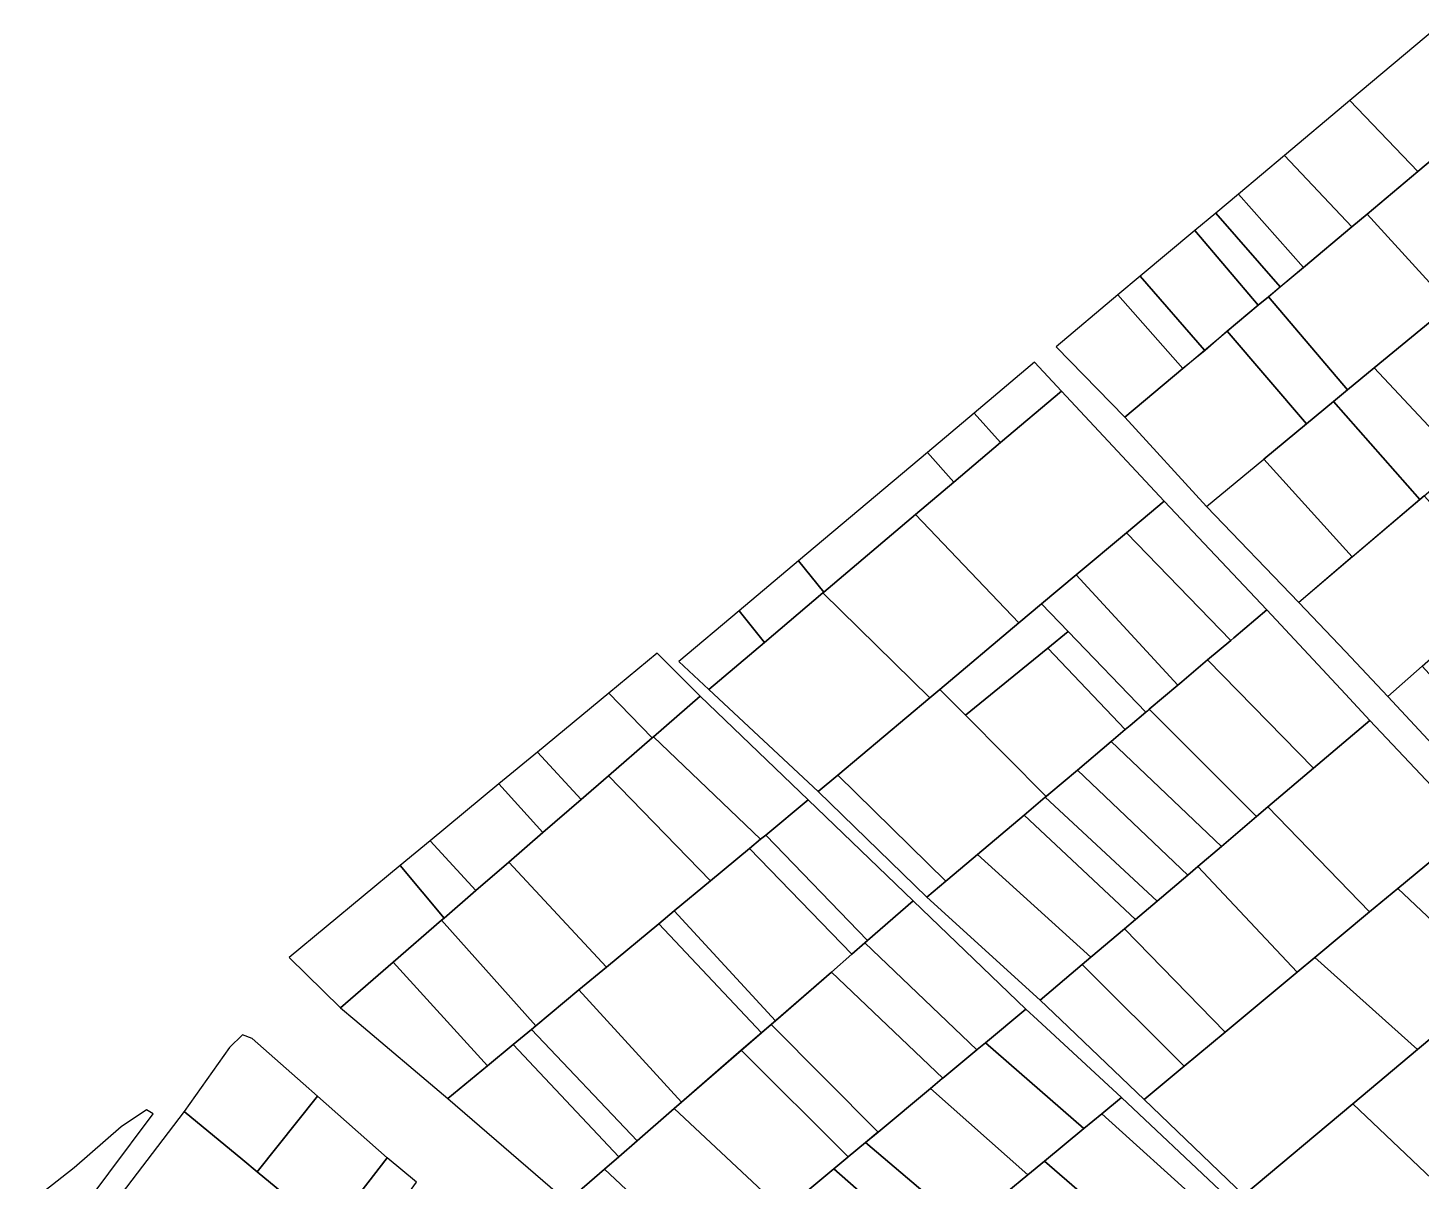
# Model space of a CAD drawing. Header units: metres. Extents: x 569648 to 571548, y 2333509 to 2335006.
# Drawn here: x 570735.1 to 571015.2, y 2334467.6 to 2334699.5 of the extents above; entities that cross this region are included whole.
import ezdxf

# ---------------------------------------------------------------- set-up
doc = ezdxf.new("R2010")
doc.units = ezdxf.units.M
doc.header["$MEASUREMENT"] = 0
doc.linetypes.add('CENTER', pattern=[2, 1.25, -0.25, 0.25, -0.25])
doc.layers.add('Net bo thua dat', color=210, linetype='CENTER', lineweight=30)

msp = doc.modelspace()

# ---------------------------------------------------------------- linework, layer by layer
at = {"layer": 'Net bo thua dat', "linetype": 'Continuous', "flags": 128}
for points in [[(571031.86, 2334685.06), (571018.34, 2334699.47), (571000.88, 2334684.84), (571014.58, 2334670.59), (571022.07, 2334676.86)], [(571000.88, 2334684.84), (571000, 2334684.1), (570987.74, 2334673.82), (571001.28, 2334659.45), (571004.36, 2334662.03), (571014.58, 2334670.59)], [(571038.93, 2334658.46), (571022.07, 2334676.86), (571014.58, 2334670.59), (571004.36, 2334662.03), (571021.05, 2334643.7), (571026.78, 2334648.43), (571034.81, 2334655.06)], [(570987.74, 2334673.82), (570978.48, 2334666.06), (570991.57, 2334651.31), (571001.28, 2334659.45)], [(570978.48, 2334666.06), (570973.92, 2334662.24), (570986.87, 2334647.38), (570991.57, 2334651.31)], [(570973.92, 2334662.24), (570969.75, 2334658.74), (570982.48, 2334643.71), (570984.53, 2334645.42), (570986.87, 2334647.38)], [(571018.89, 2334641.91), (571021.05, 2334643.7), (571004.36, 2334662.03), (571001.28, 2334659.45), (570991.57, 2334651.31), (570984.53, 2334645.42), (571000.43, 2334626.67), (571005.81, 2334631.12)], [(570969.75, 2334658.74), (570958.75, 2334649.53), (570971.69, 2334634.67), (570976.23, 2334638.47), (570982.48, 2334643.71)], [(570958.75, 2334649.53), (570954.26, 2334645.77), (570967.31, 2334631), (570971.69, 2334634.67)], [(570954.26, 2334645.77), (570941.82, 2334635.34), (570955.62, 2334621.21), (570967.31, 2334631)], [(570984.53, 2334645.42), (570982.48, 2334643.71), (570976.23, 2334638.47), (570992.18, 2334619.86), (570997.6, 2334624.34), (571000.43, 2334626.67)], [(571018.89, 2334641.91), (571005.81, 2334631.12), (571023.64, 2334612), (571035.72, 2334622.24), (571036.05, 2334622.53)], [(570972.06, 2334603.25), (570983.58, 2334612.76), (570992.18, 2334619.86), (570976.23, 2334638.47), (570971.77, 2334634.58), (570967.31, 2334631), (570955.62, 2334621.21)], [(570942.93, 2334626.44), (570937.49, 2334632.23), (570925.34, 2334622), (570930.67, 2334616.07)], [(571005.81, 2334631.12), (571000.43, 2334626.67), (570997.6, 2334624.34), (571014.98, 2334604.65), (571015.82, 2334605.36), (571023.64, 2334612)], [(570963.55, 2334604.32), (570942.93, 2334626.44), (570930.67, 2334616.07), (570921.28, 2334608.13), (570913.55, 2334601.59), (570934.36, 2334579.81), (570938.92, 2334583.64), (570945.88, 2334589.48), (570955.98, 2334597.96)], [(570997.6, 2334624.34), (570992.18, 2334619.86), (570983.58, 2334612.76), (571001.38, 2334593.11), (571014.98, 2334604.65)], [(570930.67, 2334616.07), (570925.34, 2334622), (570915.97, 2334614.12), (570921.28, 2334608.13)], [(570913.55, 2334601.59), (570921.28, 2334608.13), (570915.97, 2334614.12), (570890.08, 2334592.33), (570895.12, 2334586)], [(570972.06, 2334603.25), (570983.58, 2334612.76), (571001.38, 2334593.11), (570990.6, 2334583.96)], [(570963.55, 2334604.32), (570955.98, 2334597.96), (570976.93, 2334576.28), (570977.59, 2334576.84), (570984.2, 2334582.43)], [(571015.82, 2334605.36), (571014.98, 2334604.65), (570990.6, 2334583.96), (571000, 2334574.06), (571008.55, 2334565.05), (571015.46, 2334571.15), (571032.85, 2334586.49)], [(570913.55, 2334601.59), (570895.12, 2334586), (570894.94, 2334585.84), (570916.44, 2334564.77), (570918.43, 2334566.44), (570934.36, 2334579.81)], [(570955.98, 2334597.96), (570945.88, 2334589.48), (570966.3, 2334567.3), (570967.13, 2334568), (570972.3, 2334572.37), (570976.93, 2334576.28)], [(570894.94, 2334585.84), (570895.12, 2334586), (570890.08, 2334592.33), (570878.1, 2334582.24), (570883.18, 2334575.89)], [(570945.88, 2334589.48), (570938.92, 2334583.64), (570944.26, 2334578.08), (570959.86, 2334561.86), (570960.55, 2334562.44), (570960.56, 2334562.45), (570966.3, 2334567.3)], [(570894.94, 2334585.84), (570883.18, 2334575.89), (570872.03, 2334566.46), (570894, 2334545.93), (570897.94, 2334549.24), (570916.44, 2334564.77)], [(570940.17, 2334574.74), (570944.26, 2334578.08), (570938.92, 2334583.64), (570934.36, 2334579.81), (570918.43, 2334566.44), (570923.59, 2334561.25)], [(570883.18, 2334575.89), (570878.1, 2334582.24), (570866, 2334572.06), (570872.03, 2334566.46)], [(571000, 2334565.49), (570984.2, 2334582.43), (570977.59, 2334576.84), (570976.93, 2334576.28), (570972.3, 2334572.37), (570993.6, 2334550.6), (571004.92, 2334560.21)], [(570944.26, 2334578.08), (570940.17, 2334574.74), (570955.75, 2334558.38), (570956.7, 2334559.18), (570959.86, 2334561.86)], [(570955.75, 2334558.38), (570940.17, 2334574.74), (570923.59, 2334561.25), (570939.82, 2334544.92), (570940.4, 2334545.41), (570946.11, 2334550.24), (570952.89, 2334555.97)], [(570870.31, 2334565.08), (570861.65, 2334573.76), (570851.92, 2334565.71), (570860.65, 2334556.72), (570860.9, 2334556.93)], [(570972.3, 2334572.37), (570967.13, 2334568), (570966.3, 2334567.3), (570960.56, 2334562.45), (570982.14, 2334540.88), (570984.43, 2334542.82), (570993.6, 2334550.6)], [(571015.46, 2334571.15), (571008.55, 2334565.05), (571024.69, 2334547.68), (571031.6, 2334553.46)], [(570935.39, 2334541.18), (570939.66, 2334544.79), (570939.82, 2334544.92), (570923.59, 2334561.25), (570918.43, 2334566.44), (570916.44, 2334564.77), (570897.94, 2334549.24), (570919.69, 2334527.91), (570920.06, 2334528.22), (570926.06, 2334533.29)], [(570860.65, 2334556.72), (570851.92, 2334565.71), (570837.56, 2334553.85), (570846.33, 2334544.32), (570851.82, 2334549.07)], [(570870.31, 2334565.08), (570860.9, 2334556.93), (570882.43, 2334536.32), (570883.46, 2334537.17), (570891.98, 2334544.24)], [(570960.56, 2334562.45), (570959.86, 2334561.86), (570956.7, 2334559.18), (570955.75, 2334558.38), (570952.89, 2334555.97), (570975.06, 2334534.87), (570982.14, 2334540.88)], [(571025.25, 2334538.65), (571004.92, 2334560.21), (570993.6, 2334550.6), (570984.43, 2334542.82), (571004.86, 2334521.71), (571010.51, 2334526.4)], [(570860.9, 2334556.93), (570860.65, 2334556.72), (570851.82, 2334549.07), (570872.38, 2334527.98), (570880.19, 2334534.46), (570882.43, 2334536.32)], [(570952.89, 2334555.97), (570946.11, 2334550.24), (570968.3, 2334529.13), (570970.33, 2334530.85), (570975.06, 2334534.87)], [(570837.56, 2334553.85), (570829.82, 2334547.44), (570838.64, 2334537.66), (570846.33, 2334544.32)], [(570946.11, 2334550.24), (570940.4, 2334545.41), (570939.66, 2334544.79), (570962.13, 2334523.89), (570968.3, 2334529.13)], [(570838.64, 2334537.66), (570829.82, 2334547.44), (570816, 2334536.02), (570825.17, 2334526), (570831.8, 2334531.74)], [(570851.82, 2334549.07), (570846.33, 2334544.32), (570838.64, 2334537.66), (570831.8, 2334531.74), (570851.44, 2334510.61), (570861.96, 2334519.34), (570865.07, 2334521.92), (570872.38, 2334527.98)], [(570897.94, 2334549.24), (570894, 2334545.93), (570915.87, 2334524.68), (570919.69, 2334527.91)], [(570891.98, 2334544.24), (570883.46, 2334537.17), (570903.94, 2334515.96), (570913.11, 2334523.93)], [(570939.66, 2334544.79), (570935.39, 2334541.18), (570957.77, 2334520.19), (570962.13, 2334523.89)], [(570935.39, 2334541.18), (570926.06, 2334533.29), (570948.84, 2334512.62), (570955.58, 2334518.33), (570957.77, 2334520.19)], [(570984.43, 2334542.82), (570982.14, 2334540.88), (570975.06, 2334534.87), (570970.33, 2334530.85), (570990.33, 2334509.63), (570993.87, 2334512.57), (571004.86, 2334521.71)], [(571025.25, 2334538.65), (571010.51, 2334526.4), (571030.54, 2334507.5), (571043.86, 2334518.67)], [(570816, 2334536.02), (570809.97, 2334531.04), (570818.8, 2334520.48), (570825.17, 2334526)], [(570883.46, 2334537.17), (570882.43, 2334536.32), (570880.19, 2334534.46), (570900.8, 2334513.23), (570903.38, 2334515.47), (570903.94, 2334515.96)], [(570880.19, 2334534.46), (570872.38, 2334527.98), (570865.07, 2334521.92), (570885.39, 2334499.83), (570896.65, 2334509.62), (570900.8, 2334513.23)], [(570926.06, 2334533.29), (570920.06, 2334528.22), (570919.69, 2334527.91), (570915.87, 2334524.68), (570938.63, 2334503.95), (570947.1, 2334511.14), (570948.84, 2334512.62)], [(570818.3, 2334520.05), (570818.8, 2334520.48), (570809.97, 2334531.04), (570787.64, 2334512.58), (570797.97, 2334502.45), (570808.57, 2334511.63)], [(570831.8, 2334531.74), (570825.17, 2334526), (570818.8, 2334520.48), (570818.3, 2334520.05), (570837.22, 2334498.82), (570845.91, 2334506.02), (570851.44, 2334510.61)], [(570970.33, 2334530.85), (570968.3, 2334529.13), (570962.13, 2334523.89), (570957.77, 2334520.19), (570955.58, 2334518.33), (570975.79, 2334497.55), (570990.33, 2334509.63)], [(571030.54, 2334507.5), (571010.51, 2334526.4), (571004.86, 2334521.71), (570993.87, 2334512.57), (571014.51, 2334494.07), (571024.37, 2334502.33)], [(570865.07, 2334521.92), (570861.96, 2334519.34), (570882.61, 2334497.42), (570885.39, 2334499.83)], [(570913.11, 2334523.93), (570903.94, 2334515.96), (570903.38, 2334515.47), (570925.89, 2334493.97), (570925.99, 2334494.05), (570927.61, 2334495.4), (570935.75, 2334502.17)], [(570818.3, 2334520.05), (570808.57, 2334511.63), (570827.55, 2334490.79), (570832.67, 2334495.04), (570836.34, 2334498.09), (570837.22, 2334498.82)], [(570861.96, 2334519.34), (570851.44, 2334510.61), (570845.91, 2334506.02), (570866.54, 2334483.45), (570882.61, 2334497.42)], [(570955.58, 2334518.33), (570948.84, 2334512.62), (570947.1, 2334511.14), (570967.55, 2334490.7), (570975.79, 2334497.55)], [(570903.38, 2334515.47), (570900.8, 2334513.23), (570896.65, 2334509.62), (570919.09, 2334488.31), (570925.89, 2334493.97)], [(570808.57, 2334511.63), (570797.97, 2334502.45), (570800.87, 2334500), (570819.58, 2334484.18), (570827.55, 2334490.79)], [(570947.1, 2334511.14), (570938.63, 2334503.95), (570942.77, 2334500), (570959.51, 2334484.02), (570967.55, 2334490.7)], [(571014.51, 2334494.07), (570993.87, 2334512.57), (570990.33, 2334509.63), (570975.79, 2334497.55), (570967.55, 2334490.7), (570959.51, 2334484.02), (570979.58, 2334464.79), (571001.46, 2334483.13)], [(570896.65, 2334509.62), (570884.54, 2334499.09), (570906.05, 2334477.46), (570916.58, 2334486.22), (570918.95, 2334488.19), (570919.09, 2334488.31)], [(570845.91, 2334506.02), (570837.22, 2334498.81), (570836.35, 2334498.08), (570857.63, 2334475.7), (570865.08, 2334482.18), (570866.54, 2334483.45)], [(570938.1, 2334500), (570935.75, 2334502.17), (570927.61, 2334495.4), (570947.42, 2334478.15), (570951.02, 2334481.12), (570954.99, 2334484.39)], [(571047.42, 2334478.87), (571024.37, 2334502.33), (571014.51, 2334494.07), (571001.46, 2334483.13), (571025.35, 2334460.46)], [(570884.54, 2334499.09), (570878.55, 2334493.89), (570900.05, 2334472.47), (570903.54, 2334475.37), (570906.05, 2334477.46)], [(570790.46, 2334487.21), (570780.21, 2334496.29), (570778.25, 2334496.99), (570775.64, 2334494.45), (570766.53, 2334481.6), (570778.33, 2334471.84), (570781.2, 2334469.47), (570793.37, 2334484.64)], [(570836.35, 2334498.08), (570832.67, 2334495.04), (570853.9, 2334472.46), (570857.63, 2334475.7)], [(570832.67, 2334495.04), (570827.55, 2334490.79), (570819.58, 2334484.18), (570843.55, 2334463.46), (570851.07, 2334470), (570853.9, 2334472.46)], [(570878.55, 2334493.89), (570866.54, 2334483.45), (570865.08, 2334482.18), (570887, 2334461.62), (570897.12, 2334470.03), (570899.99, 2334472.42), (570900.05, 2334472.47)], [(570927.61, 2334495.4), (570925.89, 2334493.97), (570925.89, 2334493.97), (570919.09, 2334488.31), (570918.95, 2334488.19), (570916.58, 2334486.22), (570936.14, 2334468.85), (570939.5, 2334471.62), (570947.42, 2334478.15)], [(570916.58, 2334486.22), (570906.05, 2334477.46), (570906.01, 2334477.43), (570903.54, 2334475.37), (570923.48, 2334458.4), (570936.14, 2334468.85)], [(570793.37, 2334484.64), (570781.2, 2334469.47), (570786.18, 2334465.35), (570795.68, 2334457.21), (570807.34, 2334472.26)], [(570954.99, 2334484.39), (570951.02, 2334481.12), (570971.18, 2334462.89), (570974.73, 2334465.76)], [(571001.46, 2334483.13), (570979.58, 2334464.79), (571000, 2334445.06), (571003.19, 2334441.98), (571013.28, 2334450.39), (571019.69, 2334455.74), (571024.31, 2334459.6), (571025.35, 2334460.46)], [(570760.3, 2334481.15), (570758.99, 2334481.95), (570753.9, 2334478.5), (570744.4, 2334470.23), (570735.12, 2334462.98), (570742.47, 2334457.27)], [(570786.18, 2334465.35), (570781.2, 2334469.47), (570778.33, 2334471.84), (570766.53, 2334481.6), (570750.64, 2334460.76), (570759.96, 2334453.16), (570770.42, 2334445)], [(570865.08, 2334482.18), (570857.63, 2334475.7), (570853.9, 2334472.46), (570851.07, 2334470), (570872.66, 2334449.69), (570876.56, 2334452.93), (570881.52, 2334457.05), (570886.85, 2334461.49), (570887, 2334461.62)], [(570951.02, 2334481.12), (570947.42, 2334478.15), (570939.5, 2334471.62), (570959.99, 2334453.83), (570971.18, 2334462.89)], [(570903.54, 2334475.37), (570900.05, 2334472.47), (570899.99, 2334472.42), (570897.12, 2334470.03), (570916.75, 2334452.85), (570917.11, 2334453.15), (570923.48, 2334458.4)], [(570813.25, 2334467.38), (570807.34, 2334472.26), (570795.68, 2334457.21), (570786.18, 2334465.35), (570770.42, 2334445), (570786.85, 2334431.61), (570798.37, 2334446.91), (570799.71, 2334448.69)], [(570939.5, 2334471.62), (570936.14, 2334468.85), (570923.48, 2334458.4), (570917.11, 2334453.15), (570937.28, 2334435.43), (570942.16, 2334439.38), (570952.01, 2334447.36), (570959.99, 2334453.83)], [(570851.07, 2334470), (570843.55, 2334463.46), (570865.9, 2334444.06), (570872.46, 2334449.52), (570872.66, 2334449.69)], [(570897.12, 2334470.03), (570887, 2334461.62), (570886.85, 2334461.49), (570881.52, 2334457.05), (570901.38, 2334440.17), (570908.97, 2334446.43), (570916.75, 2334452.85)]]:
    msp.add_lwpolyline(points, close=True, dxfattribs=at)

doc.saveas('drawing.dxf')
